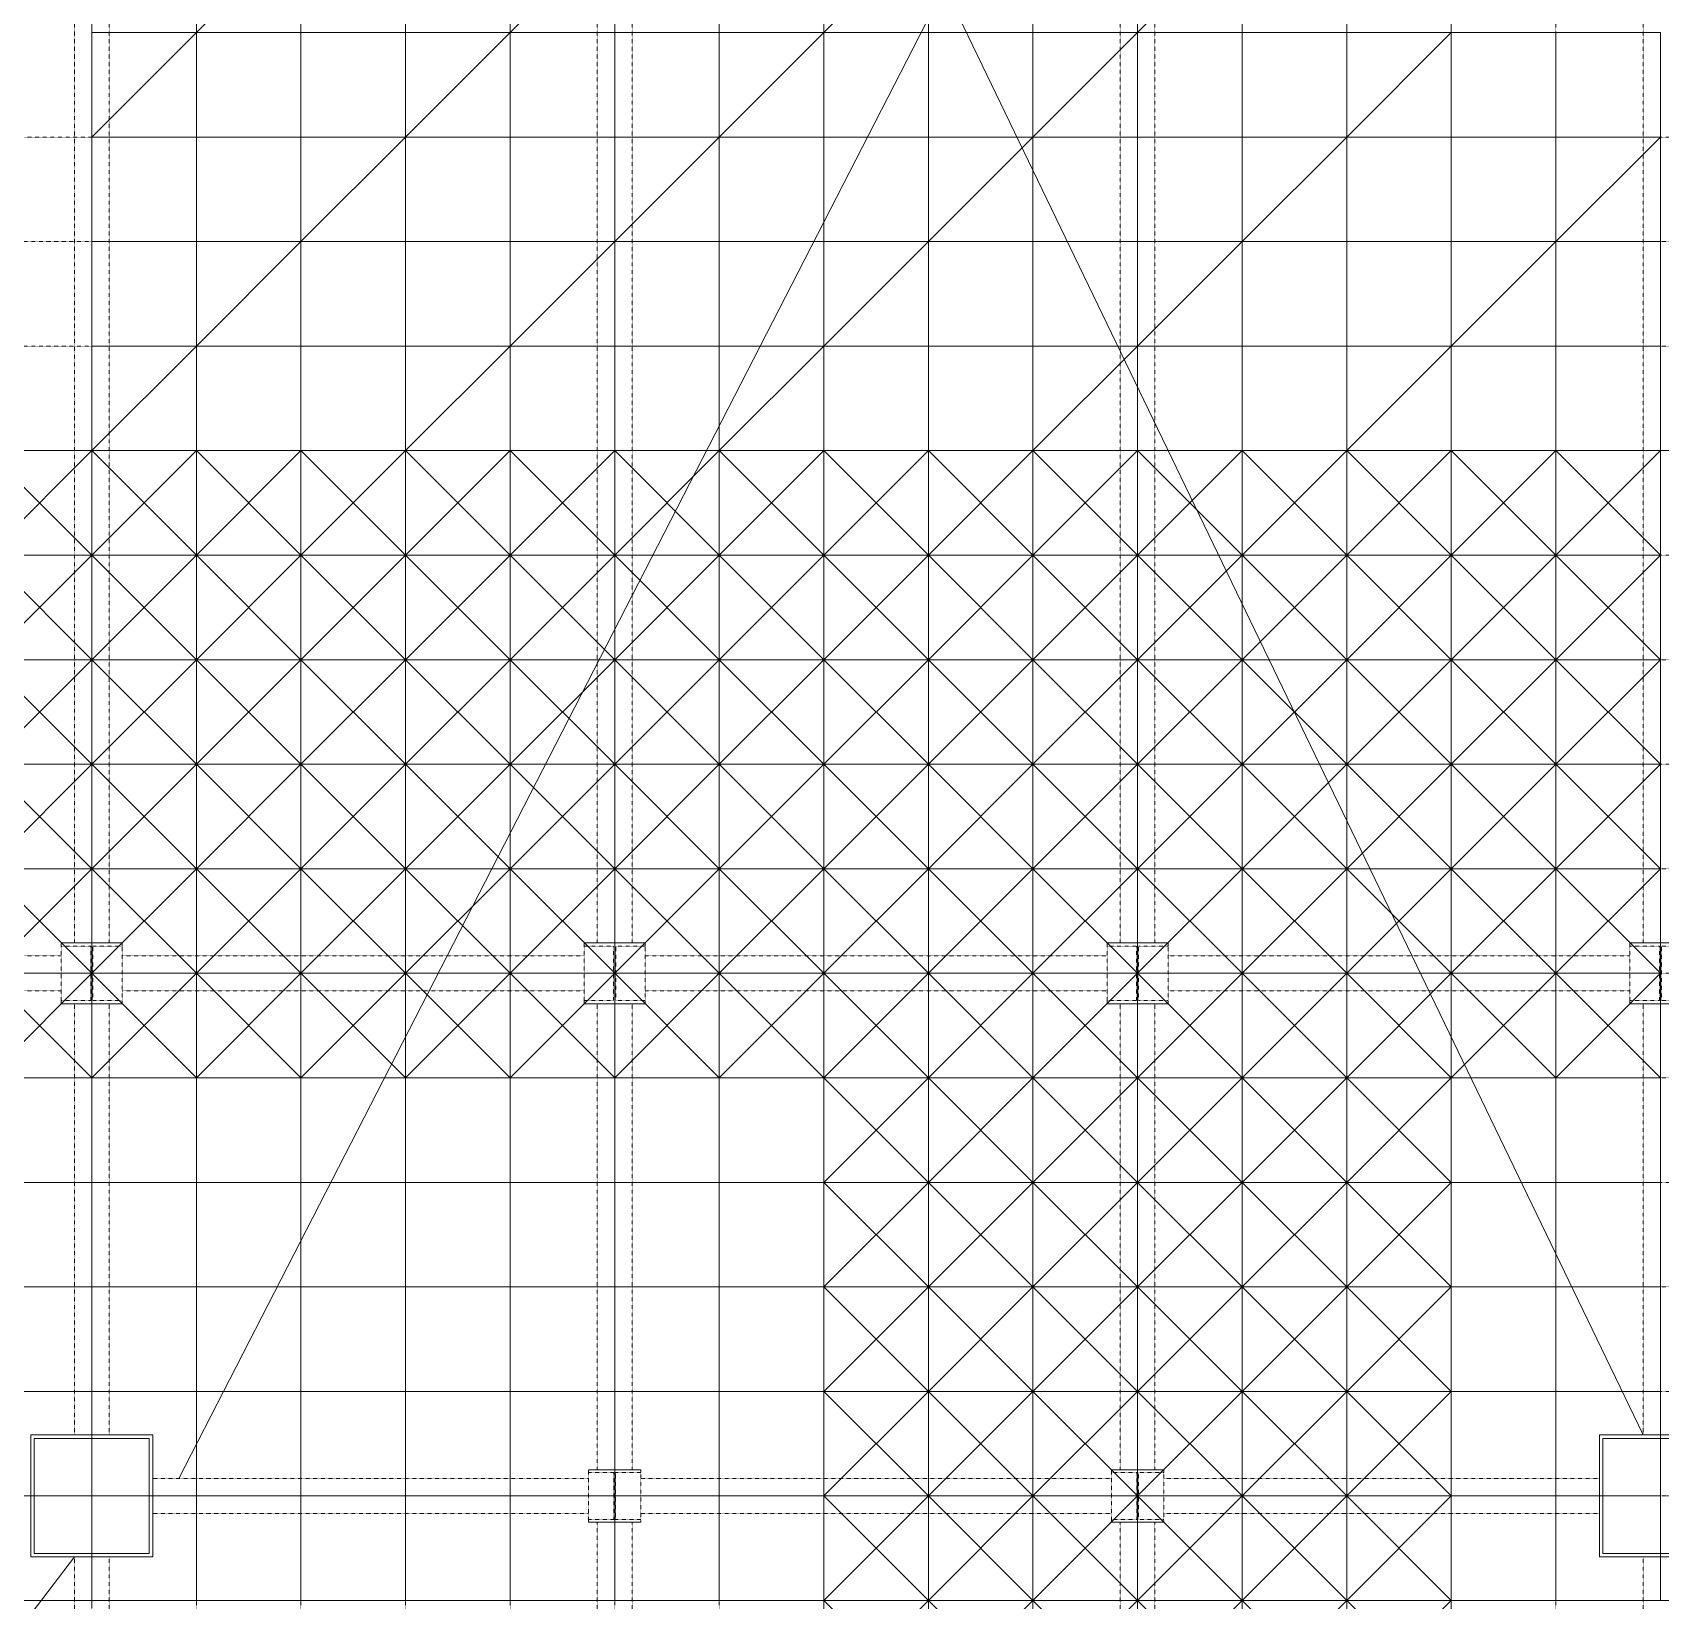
# Model space of a CAD drawing. Extents: x 73996 to 686888, y -9729 to 263202.
# Drawn here: x 381586 to 390926, y 198602 to 207602 of the extents above; entities that cross this region are included whole.
import ezdxf

# ---------------------------------------------------------------- set-up
doc = ezdxf.new("R2010")
doc.units = 0
doc.header["$LTSCALE"] = 20
doc.linetypes.add('Data Center Layout_L20$0$CENTER', pattern=[2, 1.25, -0.25, 0.25, -0.25])
doc.linetypes.add('Data Center Layout_L20$0$DOTK1', pattern=[0.1, 0.05, -0.05])
for name, color, linetype, lineweight in [('Data Center Layout_L20$0$$ALDG', 252, 'Data Center Layout_L20$0$DOTK1', 0), ('Data Center Layout_L20$0$$ALDG-P', 252, 'Continuous', 0), ('Data Center Layout_L20$0$$AREA-RC', 252, 'Continuous', 0), ('Data Center Layout_L20$0$$OOBIKI', 252, 'Data Center Layout_L20$0$DOTK1', 0), ('Data Center Layout_L20$0$ARC', 252, 'Continuous', 0), ('Data Center Layout_L20$0$H-SIN', 252, 'Data Center Layout_L20$0$CENTER', 9), ('Data Center Layout_L20$0$HOJO1', 252, 'Continuous', 0)]:
    doc.layers.add(name, color=color, linetype=linetype, lineweight=lineweight)

# ---------------------------------------------------------------- blocks, each defined once
blk = doc.blocks.new('Data Center Layout_L20$0$BLANK')
blk.add_lwpolyline([(0, 0), (600, 0), (600, 600), (0, 600)], close=True)
blk = doc.blocks.new('Data Center Layout_L20$0$AGV')
for p, q in [((0, 600), (600, 0)), ((600, 600), (0, 0))]:
    blk.add_line(p, q)
blk.add_lwpolyline([(0, 0), (600, 0), (600, 600), (0, 600)], close=True)
blk = doc.blocks.new('Data Center Layout_L20$0$45%-AL-G')
blk.add_line((600, 600), (0, 0))
blk.add_lwpolyline([(0, 0), (600, 0), (600, 600), (0, 600)], close=True)
blk = doc.blocks.new('Data Center Layout_L20$0$A$C80dc7663')
at = {"layer": 'Data Center Layout_L20$0$$ALDG'}
for p, q in [((424540.24, 184203.59), (424540.24, 148995.59)), ((425140.24, 184153.59), (425140.24, 148995.59)), ((425740.24, 184153.59), (425740.24, 148995.59)), ((426340.24, 184153.59), (426340.24, 148995.59)), ((423940.24, 183095.59), (423940.24, 166395.59)), ((426940.24, 182515.59), (426940.24, 148995.59)), ((427540.24, 182515.59), (427540.24, 148995.59)), ((428140.24, 182515.59), (428140.24, 148995.59)), ((428740.24, 182515.59), (428740.24, 148995.59)), ((429340.24, 182515.59), (429340.24, 148995.59)), ((429940.24, 182515.59), (429940.24, 148995.59)), ((430540.24, 182515.59), (430540.24, 148995.59)), ((431140.24, 182515.59), (431140.24, 148995.59)), ((431740.24, 182515.59), (431740.24, 148995.59)), ((432340.24, 182515.59), (432340.24, 148995.59)), ((531290.24, 173845.59), (334590.24, 173845.59)), ((334590.24, 173245.59), (531290.24, 173245.59)), ((334590.24, 172645.59), (531290.24, 172645.59)), ((334590.24, 172045.59), (531290.24, 172045.59)), ((531290.24, 171445.59), (334590.24, 171445.59)), ((334590.24, 170845.59), (531290.24, 170845.59)), ((531290.24, 170245.59), (334590.24, 170245.59)), ((334590.24, 169645.59), (531290.24, 169645.59)), ((531290.24, 169045.59), (334590.24, 169045.59)), ((334590.24, 168445.59), (531290.24, 168445.59)), ((531290.24, 167845.59), (334590.24, 167845.59)), ((334590.24, 167245.59), (531290.24, 167245.59)), ((531290.24, 166645.59), (334590.24, 166645.59)), ((424290.24, 166045.59), (432590.24, 166045.59)), ((423940.24, 165695.59), (423940.24, 148995.59))]:
    blk.add_line(p, q, dxfattribs=at)
at = {"layer": 'Data Center Layout_L20$0$$ALDG-P'}
for points in [[(423940.24, 172045.59), (486940.24, 172045.59), (486940.24, 181045.59), (423940.24, 181045.59)], [(421540.24, 151045.59), (421540.24, 165445.59), (428140.24, 165445.59), (428140.24, 154045.59), (431740.24, 154045.59), (431740.24, 165445.59), (439540.24, 165445.59), (439540.24, 151045.59)]]:
    blk.add_lwpolyline(points, close=True, dxfattribs=at)
at = {"layer": 'Data Center Layout_L20$0$$AREA-RC'}
blk.add_lwpolyline([(486940.24, 181045.59), (423940.24, 181045.59), (423940.24, 172045.59), (417340.24, 172045.59), (417340.24, 181045.59), (405940.24, 181045.59), (405940.24, 183145.59), (424490.24, 183145.59), (424490.24, 184203.59), (426590.24, 184203.59), (426590.24, 182515.59), (433390.24, 182515.59), (433390.24, 183145.59), (478490.24, 183145.59)], dxfattribs=at)
at = {"layer": 'Data Center Layout_L20$0$$OOBIKI'}
for p, q in [((423840.24, 169220.59), (423840.24, 179670.59)), ((424040.24, 169220.59), (424040.24, 179670.59)), ((426840.24, 169220.59), (426840.24, 179670.59)), ((427040.24, 169220.59), (427040.24, 179670.59)), ((429840.24, 169220.59), (429840.24, 179670.59)), ((430040.24, 169220.59), (430040.24, 179670.59)), ((432840.24, 169220.59), (432840.24, 179670.59)), ((421115.24, 169145.59), (423765.24, 169145.59)), ((424115.24, 169145.59), (426765.24, 169145.59)), ((427115.24, 169145.59), (429765.24, 169145.59)), ((430115.24, 169145.59), (432765.24, 169145.59)), ((421115.24, 168945.59), (423765.24, 168945.59)), ((423840.24, 166395.59), (423840.24, 168870.59)), ((424040.24, 166395.59), (424040.24, 168870.59)), ((424115.24, 168945.59), (426765.24, 168945.59)), ((426840.24, 166195.59), (426840.24, 168870.59)), ((427040.24, 166195.59), (427040.24, 168870.59)), ((427115.24, 168945.59), (429765.24, 168945.59)), ((429840.24, 166195.59), (429840.24, 168870.59)), ((430040.24, 166195.59), (430040.24, 168870.59)), ((430115.24, 168945.59), (432765.24, 168945.59)), ((432840.24, 166395.59), (432840.24, 168870.59)), ((424290.24, 166145.59), (426790.24, 166145.59)), ((427090.24, 166145.59), (429790.24, 166145.59)), ((430090.24, 166145.59), (432590.24, 166145.59)), ((424290.24, 165945.59), (426790.24, 165945.59)), ((426840.24, 160195.59), (426840.24, 165895.59)), ((427040.24, 160195.59), (427040.24, 165895.59)), ((427090.24, 165945.59), (429790.24, 165945.59)), ((429840.24, 160195.59), (429840.24, 165895.59)), ((430040.24, 160195.59), (430040.24, 165895.59)), ((430090.24, 165945.59), (432590.24, 165945.59)), ((423840.24, 160195.59), (423840.24, 165695.59)), ((424040.24, 160195.59), (424040.24, 165695.59)), ((432840.24, 160195.59), (432840.24, 165695.59))]:
    blk.add_line(p, q, dxfattribs=at)
at = {"layer": 'Data Center Layout_L20$0$$OOBIKI', "linetype": 'Data Center Layout_L20$0$DOTK1'}
for points in [[(423765.24, 169220.59), (424115.24, 169220.59), (424115.24, 169201.59), (423946.24, 169201.59), (423946.24, 168889.59), (424115.24, 168889.59), (424115.24, 168870.59), (423765.24, 168870.59), (423765.24, 168889.59), (423934.24, 168889.59), (423934.24, 169201.59), (423765.24, 169201.59)], [(426765.24, 169220.59), (427115.24, 169220.59), (427115.24, 169201.59), (426946.24, 169201.59), (426946.24, 168889.59), (427115.24, 168889.59), (427115.24, 168870.59), (426765.24, 168870.59), (426765.24, 168889.59), (426934.24, 168889.59), (426934.24, 169201.59), (426765.24, 169201.59)], [(429765.24, 169220.59), (430115.24, 169220.59), (430115.24, 169201.59), (429946.24, 169201.59), (429946.24, 168889.59), (430115.24, 168889.59), (430115.24, 168870.59), (429765.24, 168870.59), (429765.24, 168889.59), (429934.24, 168889.59), (429934.24, 169201.59), (429765.24, 169201.59)], [(432765.24, 169220.59), (433115.24, 169220.59), (433115.24, 169201.59), (432946.24, 169201.59), (432946.24, 168889.59), (433115.24, 168889.59), (433115.24, 168870.59), (432765.24, 168870.59), (432765.24, 168889.59), (432934.24, 168889.59), (432934.24, 169201.59), (432765.24, 169201.59)], [(426790.24, 166195.59), (427090.24, 166195.59), (427090.24, 166180.59), (426945.24, 166180.59), (426945.24, 165910.59), (427090.24, 165910.59), (427090.24, 165895.59), (426790.24, 165895.59), (426790.24, 165910.59), (426935.24, 165910.59), (426935.24, 166180.59), (426790.24, 166180.59)], [(429790.24, 166195.59), (430090.24, 166195.59), (430090.24, 166180.59), (429945.24, 166180.59), (429945.24, 165910.59), (430090.24, 165910.59), (430090.24, 165895.59), (429790.24, 165895.59), (429790.24, 165910.59), (429935.24, 165910.59), (429935.24, 166180.59), (429790.24, 166180.59)]]:
    blk.add_lwpolyline(points, close=True, dxfattribs=at)
at = {"layer": 'Data Center Layout_L20$0$$OOBIKI'}
for points in [[(423765.24, 168870.59), (424115.24, 168870.59), (424115.24, 169220.59), (423765.24, 169220.59)], [(426765.24, 168870.59), (427115.24, 168870.59), (427115.24, 169220.59), (426765.24, 169220.59)], [(429765.24, 168870.59), (430115.24, 168870.59), (430115.24, 169220.59), (429765.24, 169220.59)], [(432765.24, 168870.59), (433115.24, 168870.59), (433115.24, 169220.59), (432765.24, 169220.59)], [(426790.24, 165895.59), (427090.24, 165895.59), (427090.24, 166195.59), (426790.24, 166195.59)], [(429790.24, 165895.59), (430090.24, 165895.59), (430090.24, 166195.59), (429790.24, 166195.59)]]:
    blk.add_lwpolyline(points, close=True, dxfattribs=at)
at = {"layer": 'Data Center Layout_L20$0$ARC'}
for points in [[(423590.24, 165695.59), (423590.24, 166395.59), (424290.24, 166395.59), (424290.24, 165695.59)], [(423610.24, 165715.59), (423610.24, 166375.59), (424270.24, 166375.59), (424270.24, 165715.59)], [(432590.24, 165695.59), (432590.24, 166395.59), (433290.24, 166395.59), (433290.24, 165695.59)], [(432610.24, 165715.59), (432610.24, 166375.59), (433270.24, 166375.59), (433270.24, 165715.59)]]:
    blk.add_lwpolyline(points, close=True, dxfattribs=at)
at = {"layer": 'Data Center Layout_L20$0$H-SIN'}
for p, q in [((423940.24, 124521.53), (423940.24, 230045.59)), ((294307.41, 172045.59), (588940.24, 172045.59)), ((294307.41, 166045.59), (588940.24, 166045.59))]:
    blk.add_line(p, q, dxfattribs=at)
at = {"layer": 'Data Center Layout_L20$0$HOJO1'}
for p, q in [((424440.24, 183820.59), (432840.24, 166395.59)), ((424440.24, 166145.59), (432840.24, 182515.59)), ((423840.24, 165695.59), (415040.24, 154145.59))]:
    blk.add_line(p, q, dxfattribs=at)
at = {"layer": 'Data Center Layout_L20$0$$ALDG-P'}
for name, p in [('Data Center Layout_L20$0$BLANK', (423940.24, 174445.59)), ('Data Center Layout_L20$0$45%-AL-G', (424540.24, 174445.59)), ('Data Center Layout_L20$0$BLANK', (425140.24, 174445.59)), ('Data Center Layout_L20$0$BLANK', (425740.24, 174445.59)), ('Data Center Layout_L20$0$45%-AL-G', (426340.24, 174445.59)), ('Data Center Layout_L20$0$BLANK', (426940.24, 174445.59)), ('Data Center Layout_L20$0$BLANK', (427540.24, 174445.59)), ('Data Center Layout_L20$0$45%-AL-G', (428140.24, 174445.59)), ('Data Center Layout_L20$0$BLANK', (428740.24, 174445.59)), ('Data Center Layout_L20$0$BLANK', (429340.24, 174445.59)), ('Data Center Layout_L20$0$45%-AL-G', (429940.24, 174445.59)), ('Data Center Layout_L20$0$BLANK', (430540.24, 174445.59)), ('Data Center Layout_L20$0$BLANK', (431140.24, 174445.59)), ('Data Center Layout_L20$0$45%-AL-G', (423940.24, 173845.59)), ('Data Center Layout_L20$0$BLANK', (424540.24, 173845.59)), ('Data Center Layout_L20$0$BLANK', (425140.24, 173845.59)), ('Data Center Layout_L20$0$45%-AL-G', (425740.24, 173845.59)), ('Data Center Layout_L20$0$BLANK', (426340.24, 173845.59)), ('Data Center Layout_L20$0$BLANK', (426940.24, 173845.59)), ('Data Center Layout_L20$0$45%-AL-G', (427540.24, 173845.59)), ('Data Center Layout_L20$0$BLANK', (428140.24, 173845.59)), ('Data Center Layout_L20$0$BLANK', (428740.24, 173845.59)), ('Data Center Layout_L20$0$45%-AL-G', (429340.24, 173845.59)), ('Data Center Layout_L20$0$BLANK', (429940.24, 173845.59)), ('Data Center Layout_L20$0$BLANK', (430540.24, 173845.59)), ('Data Center Layout_L20$0$45%-AL-G', (431140.24, 173845.59)), ('Data Center Layout_L20$0$BLANK', (431740.24, 173845.59)), ('Data Center Layout_L20$0$BLANK', (432340.24, 173845.59)), ('Data Center Layout_L20$0$BLANK', (423940.24, 173245.59)), ('Data Center Layout_L20$0$BLANK', (424540.24, 173245.59)), ('Data Center Layout_L20$0$45%-AL-G', (425140.24, 173245.59)), ('Data Center Layout_L20$0$BLANK', (425740.24, 173245.59)), ('Data Center Layout_L20$0$BLANK', (426340.24, 173245.59)), ('Data Center Layout_L20$0$45%-AL-G', (426940.24, 173245.59)), ('Data Center Layout_L20$0$BLANK', (427540.24, 173245.59)), ('Data Center Layout_L20$0$BLANK', (428140.24, 173245.59)), ('Data Center Layout_L20$0$45%-AL-G', (428740.24, 173245.59)), ('Data Center Layout_L20$0$BLANK', (429340.24, 173245.59)), ('Data Center Layout_L20$0$BLANK', (429940.24, 173245.59)), ('Data Center Layout_L20$0$45%-AL-G', (430540.24, 173245.59)), ('Data Center Layout_L20$0$BLANK', (431140.24, 173245.59)), ('Data Center Layout_L20$0$BLANK', (431740.24, 173245.59)), ('Data Center Layout_L20$0$45%-AL-G', (432340.24, 173245.59)), ('Data Center Layout_L20$0$BLANK', (423940.24, 172645.59)), ('Data Center Layout_L20$0$45%-AL-G', (424540.24, 172645.59)), ('Data Center Layout_L20$0$BLANK', (425140.24, 172645.59)), ('Data Center Layout_L20$0$BLANK', (425740.24, 172645.59)), ('Data Center Layout_L20$0$45%-AL-G', (426340.24, 172645.59)), ('Data Center Layout_L20$0$BLANK', (426940.24, 172645.59)), ('Data Center Layout_L20$0$BLANK', (427540.24, 172645.59)), ('Data Center Layout_L20$0$45%-AL-G', (428140.24, 172645.59)), ('Data Center Layout_L20$0$BLANK', (428740.24, 172645.59)), ('Data Center Layout_L20$0$BLANK', (429340.24, 172645.59)), ('Data Center Layout_L20$0$45%-AL-G', (429940.24, 172645.59)), ('Data Center Layout_L20$0$BLANK', (430540.24, 172645.59)), ('Data Center Layout_L20$0$BLANK', (431140.24, 172645.59)), ('Data Center Layout_L20$0$45%-AL-G', (431740.24, 172645.59)), ('Data Center Layout_L20$0$BLANK', (432340.24, 172645.59)), ('Data Center Layout_L20$0$45%-AL-G', (423940.24, 172045.59)), ('Data Center Layout_L20$0$BLANK', (424540.24, 172045.59)), ('Data Center Layout_L20$0$BLANK', (425140.24, 172045.59)), ('Data Center Layout_L20$0$45%-AL-G', (425740.24, 172045.59)), ('Data Center Layout_L20$0$BLANK', (426340.24, 172045.59)), ('Data Center Layout_L20$0$BLANK', (426940.24, 172045.59)), ('Data Center Layout_L20$0$45%-AL-G', (427540.24, 172045.59)), ('Data Center Layout_L20$0$BLANK', (428140.24, 172045.59)), ('Data Center Layout_L20$0$BLANK', (428740.24, 172045.59)), ('Data Center Layout_L20$0$45%-AL-G', (429340.24, 172045.59)), ('Data Center Layout_L20$0$BLANK', (429940.24, 172045.59)), ('Data Center Layout_L20$0$BLANK', (430540.24, 172045.59)), ('Data Center Layout_L20$0$45%-AL-G', (431140.24, 172045.59)), ('Data Center Layout_L20$0$BLANK', (431740.24, 172045.59)), ('Data Center Layout_L20$0$BLANK', (432340.24, 172045.59)), ('Data Center Layout_L20$0$AGV', (423340.24, 171445.59)), ('Data Center Layout_L20$0$AGV', (423940.24, 171445.59)), ('Data Center Layout_L20$0$AGV', (424540.24, 171445.59)), ('Data Center Layout_L20$0$AGV', (425140.24, 171445.59)), ('Data Center Layout_L20$0$AGV', (425740.24, 171445.59)), ('Data Center Layout_L20$0$AGV', (426340.24, 171445.59)), ('Data Center Layout_L20$0$AGV', (426940.24, 171445.59)), ('Data Center Layout_L20$0$AGV', (427540.24, 171445.59)), ('Data Center Layout_L20$0$AGV', (428140.24, 171445.59)), ('Data Center Layout_L20$0$AGV', (428740.24, 171445.59)), ('Data Center Layout_L20$0$AGV', (429340.24, 171445.59)), ('Data Center Layout_L20$0$AGV', (429940.24, 171445.59)), ('Data Center Layout_L20$0$AGV', (430540.24, 171445.59)), ('Data Center Layout_L20$0$AGV', (431140.24, 171445.59)), ('Data Center Layout_L20$0$AGV', (431740.24, 171445.59)), ('Data Center Layout_L20$0$AGV', (432340.24, 171445.59)), ('Data Center Layout_L20$0$AGV', (423340.24, 170845.59)), ('Data Center Layout_L20$0$AGV', (423940.24, 170845.59)), ('Data Center Layout_L20$0$AGV', (424540.24, 170845.59)), ('Data Center Layout_L20$0$AGV', (425140.24, 170845.59)), ('Data Center Layout_L20$0$AGV', (425740.24, 170845.59)), ('Data Center Layout_L20$0$AGV', (426340.24, 170845.59)), ('Data Center Layout_L20$0$AGV', (426940.24, 170845.59)), ('Data Center Layout_L20$0$AGV', (427540.24, 170845.59)), ('Data Center Layout_L20$0$AGV', (428140.24, 170845.59)), ('Data Center Layout_L20$0$AGV', (428740.24, 170845.59)), ('Data Center Layout_L20$0$AGV', (429340.24, 170845.59)), ('Data Center Layout_L20$0$AGV', (429940.24, 170845.59)), ('Data Center Layout_L20$0$AGV', (430540.24, 170845.59)), ('Data Center Layout_L20$0$AGV', (431140.24, 170845.59)), ('Data Center Layout_L20$0$AGV', (431740.24, 170845.59)), ('Data Center Layout_L20$0$AGV', (432340.24, 170845.59)), ('Data Center Layout_L20$0$AGV', (423340.24, 170245.59)), ('Data Center Layout_L20$0$AGV', (423940.24, 170245.59)), ('Data Center Layout_L20$0$AGV', (424540.24, 170245.59)), ('Data Center Layout_L20$0$AGV', (425140.24, 170245.59)), ('Data Center Layout_L20$0$AGV', (425740.24, 170245.59)), ('Data Center Layout_L20$0$AGV', (426340.24, 170245.59)), ('Data Center Layout_L20$0$AGV', (426940.24, 170245.59)), ('Data Center Layout_L20$0$AGV', (427540.24, 170245.59)), ('Data Center Layout_L20$0$AGV', (428140.24, 170245.59)), ('Data Center Layout_L20$0$AGV', (428740.24, 170245.59)), ('Data Center Layout_L20$0$AGV', (429340.24, 170245.59)), ('Data Center Layout_L20$0$AGV', (429940.24, 170245.59)), ('Data Center Layout_L20$0$AGV', (430540.24, 170245.59)), ('Data Center Layout_L20$0$AGV', (431140.24, 170245.59)), ('Data Center Layout_L20$0$AGV', (431740.24, 170245.59)), ('Data Center Layout_L20$0$AGV', (432340.24, 170245.59)), ('Data Center Layout_L20$0$AGV', (423340.24, 169645.59)), ('Data Center Layout_L20$0$AGV', (423940.24, 169645.59)), ('Data Center Layout_L20$0$AGV', (424540.24, 169645.59)), ('Data Center Layout_L20$0$AGV', (425140.24, 169645.59)), ('Data Center Layout_L20$0$AGV', (425740.24, 169645.59)), ('Data Center Layout_L20$0$AGV', (426340.24, 169645.59)), ('Data Center Layout_L20$0$AGV', (426940.24, 169645.59)), ('Data Center Layout_L20$0$AGV', (427540.24, 169645.59)), ('Data Center Layout_L20$0$AGV', (428140.24, 169645.59)), ('Data Center Layout_L20$0$AGV', (428740.24, 169645.59)), ('Data Center Layout_L20$0$AGV', (429340.24, 169645.59)), ('Data Center Layout_L20$0$AGV', (429940.24, 169645.59)), ('Data Center Layout_L20$0$AGV', (430540.24, 169645.59)), ('Data Center Layout_L20$0$AGV', (431140.24, 169645.59)), ('Data Center Layout_L20$0$AGV', (431740.24, 169645.59)), ('Data Center Layout_L20$0$AGV', (432340.24, 169645.59)), ('Data Center Layout_L20$0$AGV', (423340.24, 169045.59)), ('Data Center Layout_L20$0$AGV', (423940.24, 169045.59)), ('Data Center Layout_L20$0$AGV', (424540.24, 169045.59)), ('Data Center Layout_L20$0$AGV', (425140.24, 169045.59)), ('Data Center Layout_L20$0$AGV', (425740.24, 169045.59)), ('Data Center Layout_L20$0$AGV', (426340.24, 169045.59)), ('Data Center Layout_L20$0$AGV', (426940.24, 169045.59)), ('Data Center Layout_L20$0$AGV', (427540.24, 169045.59)), ('Data Center Layout_L20$0$AGV', (428140.24, 169045.59)), ('Data Center Layout_L20$0$AGV', (428740.24, 169045.59)), ('Data Center Layout_L20$0$AGV', (429340.24, 169045.59)), ('Data Center Layout_L20$0$AGV', (429940.24, 169045.59)), ('Data Center Layout_L20$0$AGV', (430540.24, 169045.59)), ('Data Center Layout_L20$0$AGV', (431140.24, 169045.59)), ('Data Center Layout_L20$0$AGV', (431740.24, 169045.59)), ('Data Center Layout_L20$0$AGV', (432340.24, 169045.59)), ('Data Center Layout_L20$0$AGV', (423340.24, 168445.59)), ('Data Center Layout_L20$0$AGV', (423940.24, 168445.59)), ('Data Center Layout_L20$0$AGV', (424540.24, 168445.59)), ('Data Center Layout_L20$0$AGV', (425140.24, 168445.59)), ('Data Center Layout_L20$0$AGV', (425740.24, 168445.59)), ('Data Center Layout_L20$0$AGV', (426340.24, 168445.59)), ('Data Center Layout_L20$0$AGV', (426940.24, 168445.59)), ('Data Center Layout_L20$0$AGV', (427540.24, 168445.59)), ('Data Center Layout_L20$0$AGV', (428140.24, 168445.59)), ('Data Center Layout_L20$0$AGV', (428740.24, 168445.59)), ('Data Center Layout_L20$0$AGV', (429340.24, 168445.59)), ('Data Center Layout_L20$0$AGV', (429940.24, 168445.59)), ('Data Center Layout_L20$0$AGV', (430540.24, 168445.59)), ('Data Center Layout_L20$0$AGV', (431140.24, 168445.59)), ('Data Center Layout_L20$0$AGV', (431740.24, 168445.59)), ('Data Center Layout_L20$0$AGV', (432340.24, 168445.59)), ('Data Center Layout_L20$0$BLANK', (423340.24, 167845.59)), ('Data Center Layout_L20$0$BLANK', (423940.24, 167845.59)), ('Data Center Layout_L20$0$BLANK', (424540.24, 167845.59)), ('Data Center Layout_L20$0$BLANK', (425140.24, 167845.59)), ('Data Center Layout_L20$0$BLANK', (425740.24, 167845.59)), ('Data Center Layout_L20$0$BLANK', (426340.24, 167845.59)), ('Data Center Layout_L20$0$BLANK', (426940.24, 167845.59)), ('Data Center Layout_L20$0$BLANK', (427540.24, 167845.59)), ('Data Center Layout_L20$0$AGV', (428140.24, 167845.59)), ('Data Center Layout_L20$0$AGV', (428740.24, 167845.59)), ('Data Center Layout_L20$0$AGV', (429340.24, 167845.59)), ('Data Center Layout_L20$0$AGV', (429940.24, 167845.59)), ('Data Center Layout_L20$0$AGV', (430540.24, 167845.59)), ('Data Center Layout_L20$0$AGV', (431140.24, 167845.59)), ('Data Center Layout_L20$0$BLANK', (431740.24, 167845.59)), ('Data Center Layout_L20$0$BLANK', (432340.24, 167845.59)), ('Data Center Layout_L20$0$BLANK', (423340.24, 167245.59)), ('Data Center Layout_L20$0$BLANK', (423940.24, 167245.59)), ('Data Center Layout_L20$0$BLANK', (424540.24, 167245.59)), ('Data Center Layout_L20$0$BLANK', (425140.24, 167245.59)), ('Data Center Layout_L20$0$BLANK', (425740.24, 167245.59)), ('Data Center Layout_L20$0$BLANK', (426340.24, 167245.59)), ('Data Center Layout_L20$0$BLANK', (426940.24, 167245.59)), ('Data Center Layout_L20$0$BLANK', (427540.24, 167245.59)), ('Data Center Layout_L20$0$AGV', (428140.24, 167245.59)), ('Data Center Layout_L20$0$AGV', (428740.24, 167245.59)), ('Data Center Layout_L20$0$AGV', (429340.24, 167245.59)), ('Data Center Layout_L20$0$AGV', (429940.24, 167245.59)), ('Data Center Layout_L20$0$AGV', (430540.24, 167245.59)), ('Data Center Layout_L20$0$AGV', (431140.24, 167245.59)), ('Data Center Layout_L20$0$BLANK', (431740.24, 167245.59)), ('Data Center Layout_L20$0$BLANK', (432340.24, 167245.59)), ('Data Center Layout_L20$0$BLANK', (423340.24, 166645.59)), ('Data Center Layout_L20$0$BLANK', (423940.24, 166645.59)), ('Data Center Layout_L20$0$BLANK', (424540.24, 166645.59)), ('Data Center Layout_L20$0$BLANK', (425140.24, 166645.59)), ('Data Center Layout_L20$0$BLANK', (425740.24, 166645.59)), ('Data Center Layout_L20$0$BLANK', (426340.24, 166645.59)), ('Data Center Layout_L20$0$BLANK', (426940.24, 166645.59)), ('Data Center Layout_L20$0$BLANK', (427540.24, 166645.59)), ('Data Center Layout_L20$0$AGV', (428140.24, 166645.59)), ('Data Center Layout_L20$0$AGV', (428740.24, 166645.59)), ('Data Center Layout_L20$0$AGV', (429340.24, 166645.59)), ('Data Center Layout_L20$0$AGV', (429940.24, 166645.59)), ('Data Center Layout_L20$0$AGV', (430540.24, 166645.59)), ('Data Center Layout_L20$0$AGV', (431140.24, 166645.59)), ('Data Center Layout_L20$0$BLANK', (431740.24, 166645.59)), ('Data Center Layout_L20$0$BLANK', (432340.24, 166645.59)), ('Data Center Layout_L20$0$BLANK', (423340.24, 166045.59)), ('Data Center Layout_L20$0$BLANK', (423940.24, 166045.59)), ('Data Center Layout_L20$0$BLANK', (424540.24, 166045.59)), ('Data Center Layout_L20$0$BLANK', (425140.24, 166045.59)), ('Data Center Layout_L20$0$BLANK', (425740.24, 166045.59)), ('Data Center Layout_L20$0$BLANK', (426340.24, 166045.59)), ('Data Center Layout_L20$0$BLANK', (426940.24, 166045.59)), ('Data Center Layout_L20$0$BLANK', (427540.24, 166045.59)), ('Data Center Layout_L20$0$AGV', (428140.24, 166045.59)), ('Data Center Layout_L20$0$AGV', (428740.24, 166045.59)), ('Data Center Layout_L20$0$AGV', (429340.24, 166045.59)), ('Data Center Layout_L20$0$AGV', (429940.24, 166045.59)), ('Data Center Layout_L20$0$AGV', (430540.24, 166045.59)), ('Data Center Layout_L20$0$AGV', (431140.24, 166045.59)), ('Data Center Layout_L20$0$BLANK', (431740.24, 166045.59)), ('Data Center Layout_L20$0$BLANK', (432340.24, 166045.59)), ('Data Center Layout_L20$0$BLANK', (423340.24, 165445.59)), ('Data Center Layout_L20$0$BLANK', (423940.24, 165445.59)), ('Data Center Layout_L20$0$BLANK', (424540.24, 165445.59)), ('Data Center Layout_L20$0$BLANK', (425140.24, 165445.59)), ('Data Center Layout_L20$0$BLANK', (425740.24, 165445.59)), ('Data Center Layout_L20$0$BLANK', (426340.24, 165445.59)), ('Data Center Layout_L20$0$BLANK', (426940.24, 165445.59)), ('Data Center Layout_L20$0$BLANK', (427540.24, 165445.59)), ('Data Center Layout_L20$0$AGV', (428140.24, 165445.59)), ('Data Center Layout_L20$0$AGV', (428740.24, 165445.59)), ('Data Center Layout_L20$0$AGV', (429340.24, 165445.59)), ('Data Center Layout_L20$0$AGV', (429940.24, 165445.59)), ('Data Center Layout_L20$0$AGV', (430540.24, 165445.59)), ('Data Center Layout_L20$0$AGV', (431140.24, 165445.59)), ('Data Center Layout_L20$0$BLANK', (431740.24, 165445.59)), ('Data Center Layout_L20$0$BLANK', (432340.24, 165445.59)), ('Data Center Layout_L20$0$AGV', (428140.24, 164845.59)), ('Data Center Layout_L20$0$AGV', (428740.24, 164845.59)), ('Data Center Layout_L20$0$AGV', (429340.24, 164845.59)), ('Data Center Layout_L20$0$AGV', (429940.24, 164845.59)), ('Data Center Layout_L20$0$AGV', (430540.24, 164845.59)), ('Data Center Layout_L20$0$AGV', (431140.24, 164845.59))]:
    blk.add_blockref(name, p, dxfattribs=at)
blk = doc.blocks.new('Data Center Layout_L20')
blk.add_blockref('Data Center Layout_L20$0$A$C80dc7663', (-42014.7, 33156.7))

msp = doc.modelspace()

# ---------------------------------------------------------------- block references
msp.add_blockref('Data Center Layout_L20', (0, 0))

doc.saveas('drawing.dxf')
